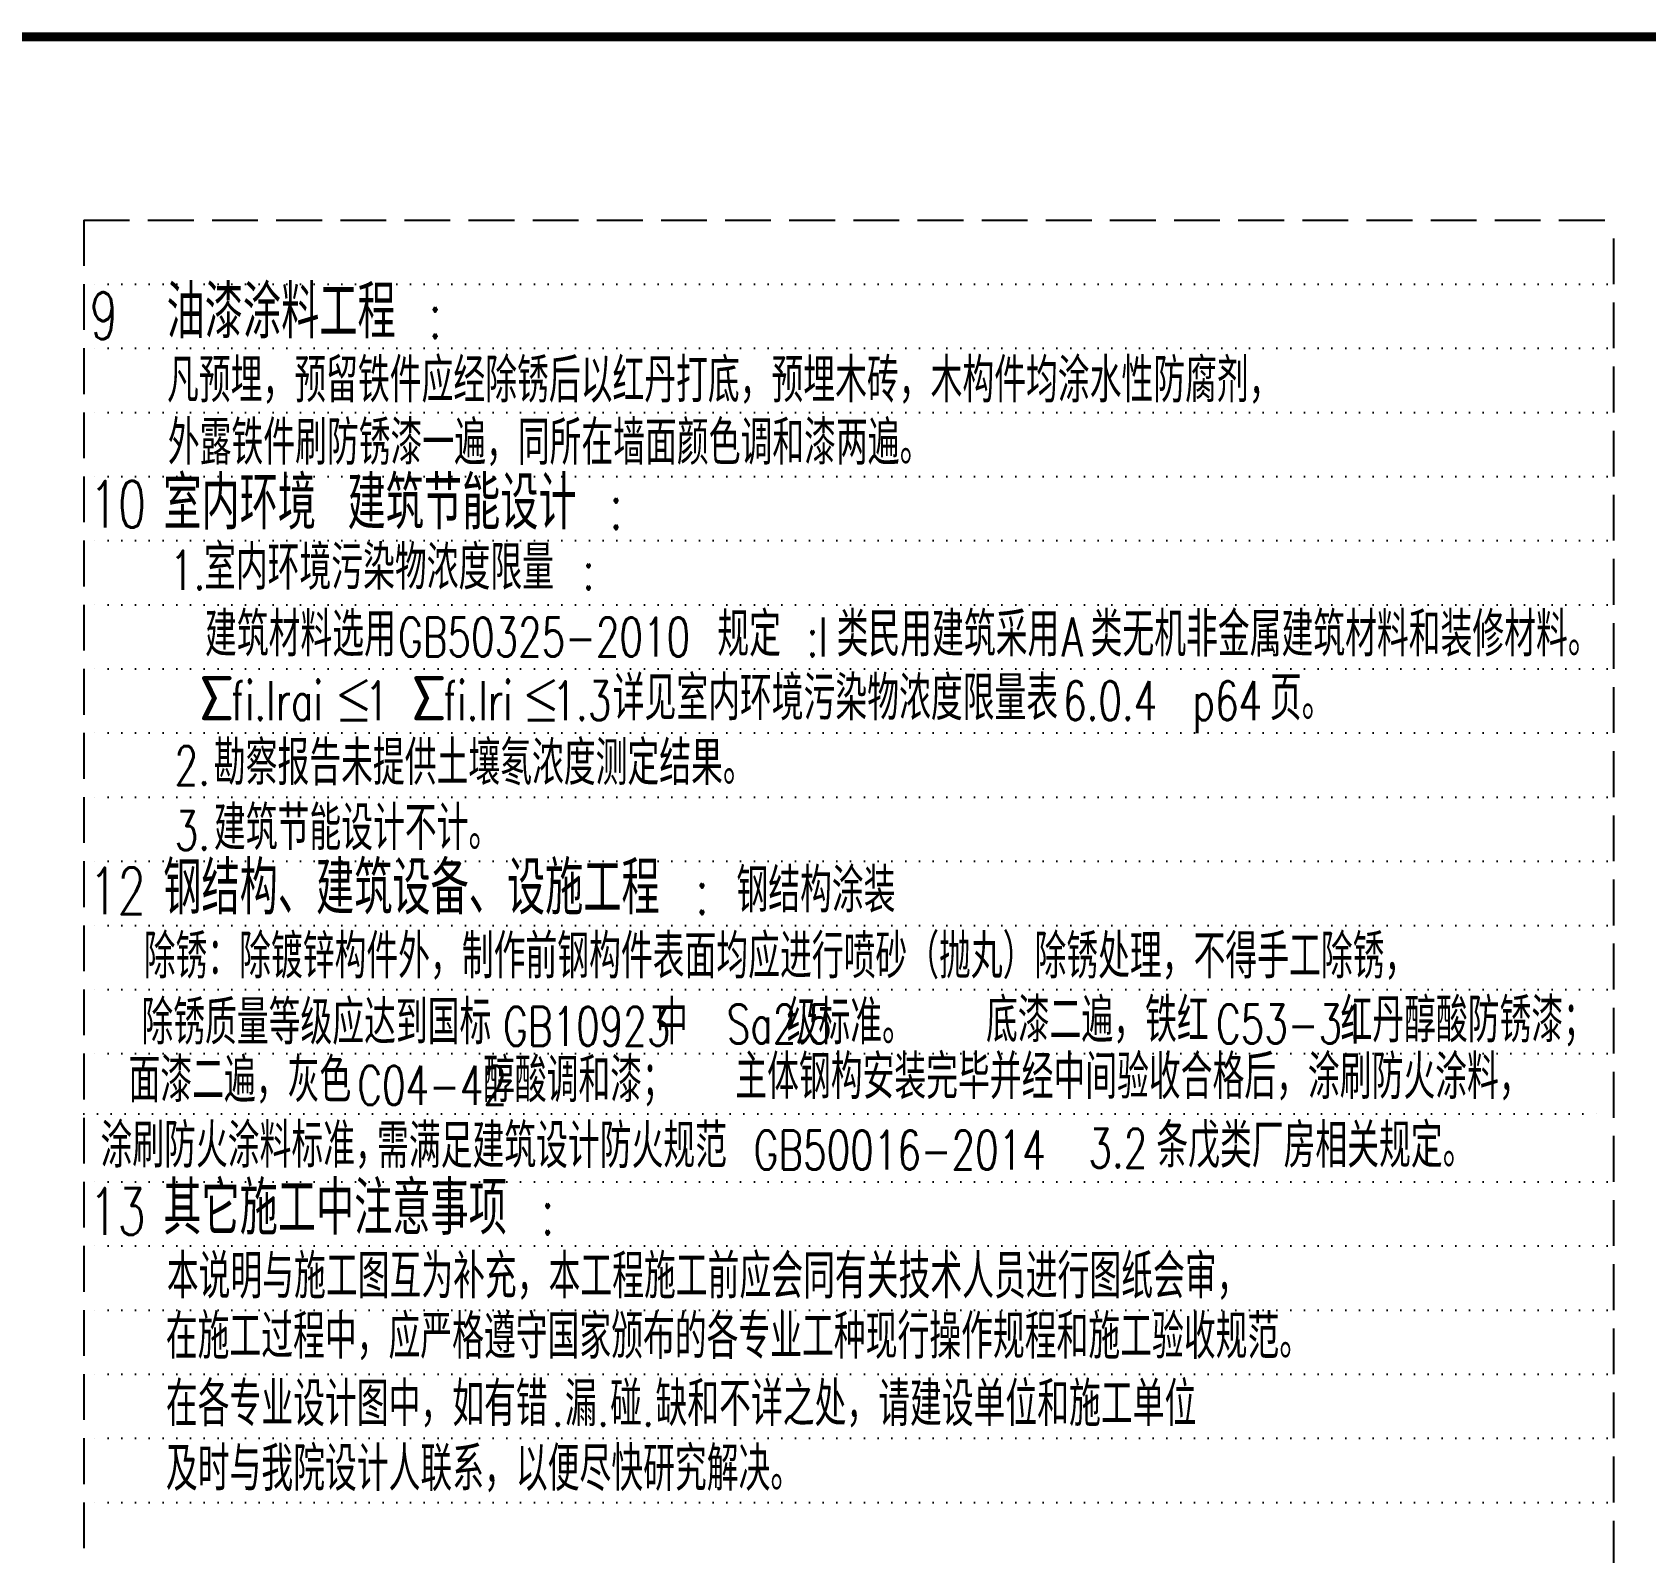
# Model space of a CAD drawing. Extents: x 962303 to 1579583, y -174742 to 224716.
# Drawn here: x 1373874 to 1391484, y 164707 to 181308 of the extents above; entities that cross this region are included whole.
import ezdxf

# ---------------------------------------------------------------- set-up
doc = ezdxf.new("R2010")
doc.units = 0
doc.header["$LTSCALE"] = 1000
doc.header["$MEASUREMENT"] = 0
for name, pattern in [('ACAD_ISO07W100', [3, 0, -3]), ('DASH', [0.35, 0.25, -0.1]), ('SOLID', [0])]:
    doc.linetypes.add(name, pattern=pattern)
for name, color, linetype in [('COLUMN', 9, 'Continuous'), ('F', 251, 'Continuous'), ('PUB_TITLE', 4, 'Continuous'), ('WIN', 3, 'Continuous')]:
    doc.layers.add(name, color=color, linetype=linetype)
doc.styles.add('_TCH_DIM', font='SIMPLEX', dxfattribs={"bigfont": 'GBCBIG'})

msp = doc.modelspace()

# ---------------------------------------------------------------- linework, layer by layer
at = {"layer": 'F', "linetype": 'DASH', "ltscale": 2}
for p, q in [((1374437.2, 179257.5), (1391136.9, 179257.5)), ((1374437.2, 179257.5), (1391136.9, 179257.5)), ((1374437.2, 179257.5), (1374437.2, 164557.5)), ((1391136.9, 164557.5), (1391136.9, 179257.5))]:
    msp.add_line(p, q, dxfattribs=at)
at = {"layer": 'F', "linetype": 'ACAD_ISO07W100', "ltscale": 0.05}
for p, q in [((1391062.2, 178557.5), (1374437.2, 178557.5)), ((1391062.2, 178557.5), (1374437.2, 178557.5)), ((1391062.2, 177857.5), (1374437.2, 177857.5)), ((1391062.2, 177857.5), (1374437.2, 177857.5)), ((1391062.2, 177157.5), (1374437.2, 177157.5)), ((1391062.2, 177157.5), (1374437.2, 177157.5)), ((1391062.2, 176457.5), (1374437.2, 176457.5)), ((1391062.2, 176457.5), (1374437.2, 176457.5)), ((1391062.2, 175757.5), (1374437.2, 175757.5)), ((1391062.2, 175057.5), (1374437.2, 175057.5)), ((1391062.2, 174357.5), (1374437.2, 174357.5)), ((1391062.2, 173657.5), (1374437.2, 173657.5)), ((1391062.2, 172957.5), (1374437.2, 172957.5)), ((1391062.2, 172257.5), (1374437.2, 172257.5)), ((1391062.2, 171557.5), (1374437.2, 171557.5)), ((1391062.2, 170857.5), (1374437.2, 170857.5)), ((1391062.2, 170157.5), (1374437.2, 170157.5)), ((1391062.2, 170157.5), (1374437.2, 170157.5)), ((1374437.2, 169499.5), (1391062.2, 169499.5)), ((1391062.2, 168757.5), (1374437.2, 168757.5)), ((1391062.2, 168057.5), (1374437.2, 168057.5)), ((1391062.2, 167357.5), (1374437.2, 167357.5)), ((1391062.2, 167357.5), (1374437.2, 167357.5)), ((1391062.2, 166657.5), (1374437.2, 166657.5)), ((1391062.2, 165957.5), (1374437.2, 165957.5)), ((1391062.2, 165257.5), (1374437.2, 165257.5))]:
    msp.add_line(p, q, dxfattribs=at)
at = {"layer": 'PUB_TITLE', "const_width": 100}
msp.add_lwpolyline([(1336833.3, 141258.1), (1407633.3, 141258.1), (1407633.3, 181258.1), (1336833.3, 181258.1)], close=True, dxfattribs=at)

# ---------------------------------------------------------------- texts
at = {"layer": 'COLUMN', "color": 3, "linetype": 'SOLID', "style": '_TCH_DIM'}
for s, height, p in [('油漆涂料工程', 578.72, (1375340.9, 177965.3)), ('室内环境', 578.72, (1375304.9, 175880, -810.4)), ('建筑节能设计', 578.72, (1377315.7, 175880, -810.4)), ('钢结构、建筑设备、设施工程', 578.723, (1375304.9, 171675.8)), ('其它施工中注意事项', 578.72, (1375304.9, 168180, -810.4))]:
    msp.add_text(s, height=height, dxfattribs=at).set_placement(p)
at = {"layer": 'COLUMN', "color": 3, "linetype": 'SOLID', "style": '_TCH_DIM', "width": 0.705882}
for s, p in [('9', (1374501.2, 177959.1)), (':', (1378194.3, 177965.3)), ('10', (1374501.2, 175899.6)), (':', (1380169.1, 175880, -810.4)), ('12', (1374496.4, 171678.8)), (':', (1381107.2, 171675.8)), ('13', (1374496.4, 168178.1)), (':', (1379422.1, 168180, -810.4))]:
    msp.add_text(s, height=510, dxfattribs=at).set_placement(p)
at = {"layer": 'WIN', "color": 7, "style": '_TCH_DIM'}
for s, height, p in [('凡预埋，预留铁件应经除锈后以红丹打底，预埋木砖，木构件均涂水性防腐剂，', 482.27, (1375345.5, 177266.5)), ('外露铁件刷防锈漆一遍，同所在墙面颜色调和漆两遍。', 482.27, (1375354.6, 176585.9)), ('室内环境污染物浓度限量', 482.27, (1375749.2, 175222.1)), ('建筑材料选用', 482.27, (1375759.6, 174492.6, 6.4)), ('规定', 482.27, (1381351.7, 174492.6, 6.4)), ('类民用建筑采用', 482.27, (1382653.8, 174492.6, 6.4)), ('类无机非金属建筑材料和装修材料。', 482.27, (1385425.6, 174492.6, 6.4)), ('Σ', 482.3, (1375691.2, 173796.6)), ('≤', 482.3, (1377156.5, 173796.6)), ('Σ', 482.3, (1378007.6, 173796.6)), ('≤', 482.3, (1379201.5, 173796.6)), ('详见室内环境污染物浓度限量表', 482.27, (1380209.7, 173796.6)), ('页。', 482.27, (1387381.7, 173796.6)), ('勘察报告未提供土壤氡浓度测定结果。', 482.27, (1375856.4, 173088.8, 6.4)), ('建筑节能设计不计。', 482.27, (1375857.7, 172378.2, 6.4)), ('钢结构涂装', 482.27, (1381560.2, 171699.3)), ('除锈：除镀锌构件外，制作前钢构件表面均应进行喷砂（抛丸）除锈处理，不得手工除锈，', 482.27, (1375090.7, 170977.5, -16199952)), ('除锈质量等级应达到国标     中   级标准。', 482.27, (1375065.5, 170256.5, -16199952)), ('底漆二遍，铁红    红丹醇酸防锈漆；', 482.27, (1384284.1, 170280.5, -16199952)), ('面漆二遍，灰色    醇酸调和漆；', 482.27, (1374925.5, 169626, -16199952)), ('主体钢构安装完毕并经中间验收合格后，涂刷防火涂料，', 482.27, (1381547.7, 169661.5)), ('涂刷防火涂料标准，', 482.27, (1374619.5, 168912.7)), ('需满足建筑设计防火规范', 482.27, (1377637.5, 168907.8)), ('条戊类厂房相关规定。', 482.27, (1386143.1, 168911.6)), ('本说明与施工图互为补充，本工程施工前应会同有关技术人员进行图纸会审，', 482.27, (1375342.9, 167483.9)), ('在施工过程中，应严格遵守国家颁布的各专业工种现行操作规程和施工验收规范。', 482.27, (1375331.7, 166825.1)), ('在各专业设计图中，如有错', 482.27, (1375333, 166089.9)), ('漏', 482.3, (1379688.6, 166089.9)), ('碰', 482.3, (1380182.5, 166089.9)), ('缺和不详之处，请建设单位和施工单位', 482.27, (1380676.4, 166089.9)), ('及时与我院设计人联系，以便尽快研究解决。', 482.27, (1375333, 165383.2))]:
    msp.add_text(s, height=height, dxfattribs=at).set_placement(p)
at = {"layer": 'WIN', "color": 7, "style": '_TCH_DIM', "width": 0.705882}
for s, p in [('1.', (1375377.8, 175222.1)), (':', (1379882.4, 175222.1)), ('GB50325-2010', (1377866, 174492.6, 6.4)), (':I', (1382325.3, 174492.6, 6.4)), ('A', (1385111.3, 174492.6, 6.4)), ('fi.Irai', (1376042.2, 173796.6)), ('1', (1377507.6, 173796.6)), ('fi.Iri', (1378358.6, 173796.6)), ('1.3', (1379552.6, 173796.6)), ('6.0.4', (1385124.6, 173796.6)), ('p64', (1386538.9, 173796.6)), ('2.', (1375427.8, 173088.8, 6.4)), ('3.', (1375429.1, 172378.2, 6.4)), ('GB10923', (1379013.4, 170241.7)), ('Sa2.5', (1381454.5, 170267.7)), ('C53-31', (1386794.6, 170268)), ('C04-42', (1377422.2, 169596.8)), ('GB50016-2014', (1381747.6, 168890.8)), ('3.2', (1385401.2, 168911.6)), ('.', (1379545.7, 166089.9)), ('.', (1380039.7, 166089.9)), ('.', (1380533.6, 166089.9))]:
    msp.add_text(s, height=425, dxfattribs=at).set_placement(p)

doc.saveas('drawing.dxf')
